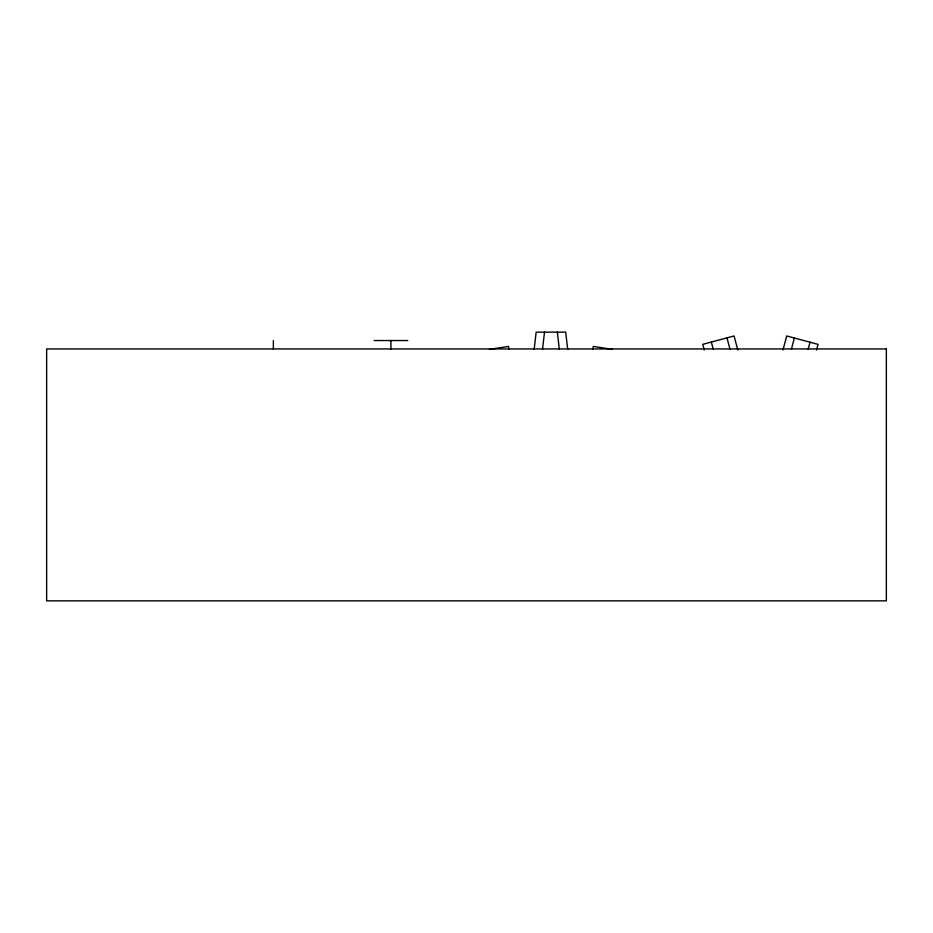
<?xml version="1.0" encoding="UTF-8"?>
<svg xmlns="http://www.w3.org/2000/svg" width="933" height="933" viewBox="0 0 933 933"><rect width="100%" height="100%" fill="white"/><g stroke="black" fill="none" stroke-linecap="round" stroke-linejoin="round"><path stroke-width="1.4" d="M534.166 349.397L536.16 332.148L565.701 332.148L567.684 349.397M542.516 349.432L544.51 332.148M592.852 349.292L593.295 346.423L612.445 349.362M782.962 349.98L786.717 335.962L818.043 344.359L816.55 349.968M791.382 349.164L794.368 338.014M808.176 349.175L810.042 342.213M489.417 349.362L508.555 346.423L508.998 349.292M374.133 340.545L407.721 340.545M737.816 349.98L734.061 335.962L702.759 344.347L704.263 349.957M726.959 337.874L729.956 349.035M711.308 342.061L713.185 349.035M557.339 332.148L559.334 349.432M390.927 340.545L390.927 349.28M273.369 340.545L273.369 349.28M886.35 348.942L46.65 348.942L46.65 600.852L886.35 600.852L886.35 348.942"/></g></svg>
